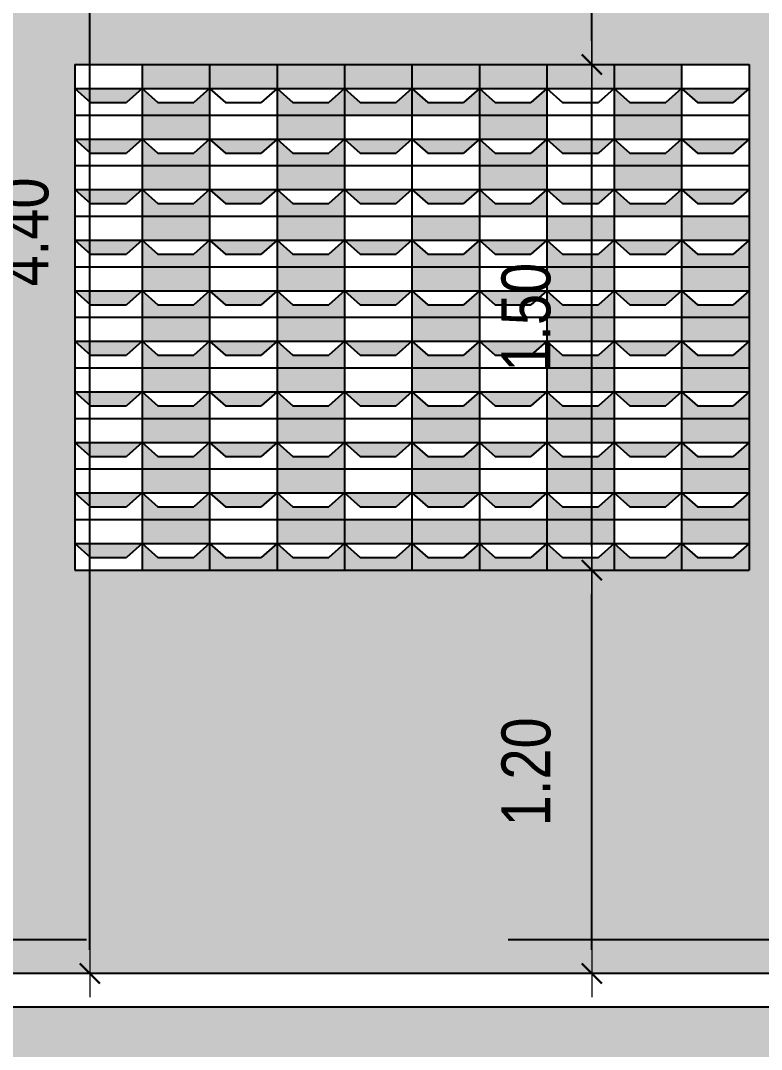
# Model space of a CAD drawing. Header units: millimetres. Extents: x 1170 to 1315, y 90 to 135.
# Drawn here: x 1211.021 to 1213.218, y 94.98 to 98.032 of the extents above; entities that cross this region are included whole.
import ezdxf

# ---------------------------------------------------------------- set-up
doc = ezdxf.new("R2010")
doc.units = ezdxf.units.MM
doc.header["$LTSCALE"] = 20
doc.header["$MEASUREMENT"] = 0
doc.linetypes.add('HIDDEN2', pattern=[0.1875, 0.125, -0.0625])
doc.layers.get('0').update_dxf_attribs({"linetype": 'CONTINUOUS'})
doc.layers.get('DEFPOINTS').update_dxf_attribs({"linetype": 'CONTINUOUS'})
doc.layers.add('COTA', color=7, linetype='CONTINUOUS')
doc.layers.add('E-Pen-C', color=4, linetype='CONTINUOUS', lineweight=15)
doc.layers.add('E-Pen-G', color=3, linetype='CONTINUOUS', lineweight=30)
doc.styles.add('F2', font='ARIALN.TTF')
doc.dimstyles.new('DIMENSION-1', dxfattribs={"dimtxt": 0.145, "dimasz": 0.07, "dimexe": 1, "dimexo": 0, "dimgap": 0.12, "dimtad": 1, "dimzin": 7, "dimdsep": 46, "dimtxsty": 'F2', "dimblk1": 'TRACO', "dimblk2": 'TRACO', "dimsah": 1, "dimcen": 1, "dimse1": 1, "dimse2": 1, "dimclrd": 4, "dimclre": 256, "dimclrt": 4, "dimadec": 8, "dimazin": 0, "dimtfac": 1, "dimtix": 1, "dimtmove": 2, "dimatfit": 3, "dimldrblk": 'TRACO', "dimfxl": 1, "dimtolj": 1, "dimtzin": 0, "dimarcsym": 0})

# ---------------------------------------------------------------- blocks, each defined once
blk = doc.blocks.new('TRACO')
at = {"layer": 'E-Pen-C'}
for p, q in [((0, 1), (0, -1)), ((-1, 0), (1, 0))]:
    blk.add_line(p, q, dxfattribs=at)
at = {"layer": 'E-Pen-G'}
blk.add_line((-0.424, -0.424), (0.424, 0.424), dxfattribs=at)
blk = doc.blocks.new('*D733')
at = {"layer": 'COTA', "color": 4, "linetype": 'Continuous', "lineweight": -2}
blk.add_line((1211.2258, 95.2747), (1211.2258, 99.5347), dxfattribs=at)
at = {"layer": 'DEFPOINTS', "color": 0, "linetype": 'Continuous'}
for p in [(1208.9674, 99.6047), (1211.2258, 99.6047), (1208.9674, 95.2047)]:
    blk.add_point(p, dxfattribs=at)
at = {"layer": 'COTA', "color": 4, "linetype": 'Continuous', "lineweight": -2, "xscale": 0.07, "yscale": 0.07, "zscale": 0.07}
for p, rotation in [((1211.2258, 99.6047), 90), ((1211.2258, 95.2047), 270)]:
    blk.add_blockref('TRACO', p, dxfattribs=dict(at, rotation=rotation))
at = {"layer": 'COTA', "color": 4, "linetype": 'Continuous', "insert": (1211.0318, 97.4047), "char_height": 0.145, "attachment_point": 5, "rotation": 90, "style": 'F2'}
blk.add_mtext('\\A1;4.40', dxfattribs=at)
blk = doc.blocks.new('*D744')
at = {"layer": 'COTA', "color": 4, "linetype": 'Continuous', "lineweight": -2}
blk.add_line((1212.7149, 95.2747), (1212.7149, 96.3315), dxfattribs=at)
at = {"layer": 'DEFPOINTS', "color": 0, "linetype": 'Continuous'}
for p in [(1212.4316, 96.4015), (1212.7149, 96.4015), (1212.5514, 95.2047)]:
    blk.add_point(p, dxfattribs=at)
at = {"layer": 'COTA', "color": 4, "linetype": 'Continuous', "lineweight": -2, "xscale": 0.07, "yscale": 0.07, "zscale": 0.07}
for p, rotation in [((1212.7149, 96.4015), 90), ((1212.7149, 95.2047), 270)]:
    blk.add_blockref('TRACO', p, dxfattribs=dict(at, rotation=rotation))
at = {"layer": 'COTA', "color": 4, "linetype": 'Continuous', "insert": (1212.5208, 95.8031), "char_height": 0.145, "attachment_point": 5, "rotation": 90, "style": 'F2'}
blk.add_mtext('\\A1;1.20', dxfattribs=at)
blk = doc.blocks.new('*D745')
at = {"layer": 'COTA', "color": 4, "linetype": 'Continuous', "lineweight": -2}
blk.add_line((1212.7149, 96.4715), (1212.7149, 97.8315), dxfattribs=at)
at = {"layer": 'DEFPOINTS', "color": 0, "linetype": 'Continuous'}
for p in [(1212.4316, 97.9015), (1212.7149, 97.9015), (1212.4316, 96.4015)]:
    blk.add_point(p, dxfattribs=at)
at = {"layer": 'COTA', "color": 4, "linetype": 'Continuous', "lineweight": -2, "xscale": 0.07, "yscale": 0.07, "zscale": 0.07}
for p, rotation in [((1212.7149, 97.9015), 90), ((1212.7149, 96.4015), 270)]:
    blk.add_blockref('TRACO', p, dxfattribs=dict(at, rotation=rotation))
at = {"layer": 'COTA', "color": 4, "linetype": 'Continuous', "insert": (1212.5208, 97.1515), "char_height": 0.145, "attachment_point": 5, "rotation": 90, "style": 'F2'}
blk.add_mtext('\\A1;1.50', dxfattribs=at)
blk = doc.blocks.new('*D746')
at = {"layer": 'COTA', "color": 4, "linetype": 'Continuous', "lineweight": -2}
blk.add_line((1212.7149, 97.9715), (1212.7149, 99.4347), dxfattribs=at)
at = {"layer": 'DEFPOINTS', "color": 0, "linetype": 'Continuous'}
for p in [(1212.4316, 99.5047), (1212.7149, 99.5047), (1212.4316, 97.9015)]:
    blk.add_point(p, dxfattribs=at)
at = {"layer": 'COTA', "color": 4, "linetype": 'Continuous', "lineweight": -2, "xscale": 0.07, "yscale": 0.07, "zscale": 0.07}
for p, rotation in [((1212.7149, 99.5047), 90), ((1212.7149, 97.9015), 270)]:
    blk.add_blockref('TRACO', p, dxfattribs=dict(at, rotation=rotation))
at = {"layer": 'COTA', "color": 4, "linetype": 'Continuous', "insert": (1212.5208, 98.7031), "char_height": 0.145, "attachment_point": 5, "rotation": 90, "style": 'F2'}
blk.add_mtext('\\A1;1.60', dxfattribs=at)

msp = doc.modelspace()

# ---------------------------------------------------------------- hatches: boundary and pattern name
h = msp.add_hatch()
h.set_pattern_fill('DOTS', color=8, style=0)
h.paths.add_polyline_path([(1218.7166, 99.5047), (1208.9674, 99.5047), (1208.9674, 98.4047), (1218.7166, 98.4047)])
h.paths.add_polyline_path([(1218.7166, 98.4047), (1208.9674, 98.4047), (1208.9674, 98.3047), (1218.7166, 98.3047)])
h.paths.add_polyline_path([(1218.7166, 98.3047), (1208.9674, 98.3047), (1208.9674, 95.2047), (1213.7908, 95.2047), (1213.7146, 95.3571), (1213.867, 95.3571), (1213.7908, 95.2047), (1215.0488, 95.2047), (1215.0488, 97.5047), (1216.2488, 97.5047), (1217.2488, 97.5047), (1217.2488, 95.2047), (1218.7166, 95.2047)])
h.paths.add_polyline_path([(1213.1816, 97.9015), (1213.1816, 97.7515), (1213.1816, 97.6015), (1213.1816, 97.4515), (1213.1816, 97.3015), (1213.1816, 97.1515), (1213.1816, 97.0015), (1213.1816, 96.8515), (1213.1816, 96.7015), (1213.1816, 96.5515), (1213.1816, 96.4015), (1211.1816, 96.4015), (1211.1816, 97.9015)], flags=16)
h.paths.add_polyline_path([(1212.9816, 97.9015), (1212.9816, 97.8303), (1213.1816, 97.8303), (1213.1347, 97.7888), (1213.0284, 97.7888), (1212.9816, 97.8303), (1212.9816, 97.7515), (1212.9816, 97.6803), (1213.1816, 97.6803), (1213.1347, 97.6388), (1213.0284, 97.6388), (1212.9816, 97.6803), (1212.9816, 97.6015), (1212.9816, 97.5303), (1213.1816, 97.5303), (1213.1347, 97.4888), (1213.0284, 97.4888), (1212.9816, 97.5303), (1212.9816, 97.4515), (1213.1816, 97.4515), (1213.1816, 96.4015), (1211.3816, 96.4015), (1211.3816, 96.4803), (1211.3347, 96.4388), (1211.2284, 96.4388), (1211.1816, 96.4803), (1211.3816, 96.4803), (1211.3816, 96.5515), (1211.3816, 96.6303), (1211.3347, 96.5888), (1211.2284, 96.5888), (1211.1816, 96.6303), (1211.3816, 96.6303), (1211.3816, 96.7015), (1211.3816, 96.7803), (1211.3347, 96.7388), (1211.2284, 96.7388), (1211.1816, 96.7803), (1211.3816, 96.7803), (1211.3816, 96.8515), (1211.3816, 96.9303), (1211.3347, 96.8888), (1211.2284, 96.8888), (1211.1816, 96.9303), (1211.3816, 96.9303), (1211.3816, 97.0015), (1211.3816, 97.0803), (1211.3347, 97.0388), (1211.2284, 97.0388), (1211.1816, 97.0803), (1211.3816, 97.0803), (1211.3816, 97.1515), (1211.3816, 97.2303), (1211.3347, 97.1888), (1211.2284, 97.1888), (1211.1816, 97.2303), (1211.3816, 97.2303), (1211.3816, 97.3015), (1211.3816, 97.3803), (1211.3347, 97.3388), (1211.2284, 97.3388), (1211.1816, 97.3803), (1211.3816, 97.3803), (1211.3816, 97.4515), (1211.3816, 97.5303), (1211.3347, 97.4888), (1211.2284, 97.4888), (1211.1816, 97.5303), (1211.3816, 97.5303), (1211.3816, 97.6015), (1211.3816, 97.6803), (1211.3347, 97.6388), (1211.2284, 97.6388), (1211.1816, 97.6803), (1211.3816, 97.6803), (1211.3816, 97.7515), (1211.3816, 97.8303), (1211.3347, 97.7888), (1211.2284, 97.7888), (1211.1816, 97.8303), (1211.3816, 97.8303), (1211.3816, 97.9015)], flags=16)
h.paths.add_polyline_path([(1212.7816, 97.7515), (1212.7816, 97.6803), (1212.9816, 97.6803), (1212.9347, 97.6388), (1212.8284, 97.6388), (1212.7816, 97.6803), (1212.7816, 97.6015), (1212.7816, 97.5303), (1212.9816, 97.5303), (1212.9347, 97.4888), (1212.8284, 97.4888), (1212.7816, 97.5303), (1212.7816, 97.4515), (1212.9816, 97.4515), (1212.9816, 97.3803), (1213.1816, 97.3803), (1213.1347, 97.3388), (1213.0284, 97.3388), (1212.9816, 97.3803), (1212.9816, 97.3015), (1212.9816, 97.2303), (1213.1816, 97.2303), (1213.1347, 97.1888), (1213.0284, 97.1888), (1212.9816, 97.2303), (1212.9816, 97.1515), (1212.9816, 97.0803), (1213.1816, 97.0803), (1213.1347, 97.0388), (1213.0284, 97.0388), (1212.9816, 97.0803), (1212.9816, 97.0015), (1212.9816, 96.9303), (1213.1816, 96.9303), (1213.1347, 96.8888), (1213.0284, 96.8888), (1212.9816, 96.9303), (1212.9816, 96.8515), (1212.9816, 96.7803), (1213.1816, 96.7803), (1213.1347, 96.7388), (1213.0284, 96.7388), (1212.9816, 96.7803), (1212.9816, 96.7015), (1212.9816, 96.6303), (1213.1816, 96.6303), (1213.1347, 96.5888), (1213.0284, 96.5888), (1212.9816, 96.6303), (1212.9816, 96.5515), (1212.9816, 96.4803), (1213.1816, 96.4803), (1213.1347, 96.4388), (1213.0284, 96.4388), (1212.9816, 96.4803), (1212.9347, 96.4388), (1212.8284, 96.4388), (1212.7816, 96.4803), (1212.7347, 96.4388), (1212.6284, 96.4388), (1212.5816, 96.4803), (1212.5347, 96.4388), (1212.4284, 96.4388), (1212.3816, 96.4803), (1212.3347, 96.4388), (1212.2284, 96.4388), (1212.1816, 96.4803), (1212.1347, 96.4388), (1212.0284, 96.4388), (1211.9816, 96.4803), (1211.9347, 96.4388), (1211.8284, 96.4388), (1211.7816, 96.4803), (1211.7347, 96.4388), (1211.6284, 96.4388), (1211.5816, 96.4803), (1211.5347, 96.4388), (1211.4284, 96.4388), (1211.3816, 96.4803), (1211.5816, 96.4803), (1211.5816, 96.5515), (1211.5816, 96.6303), (1211.5347, 96.5888), (1211.4284, 96.5888), (1211.3816, 96.6303), (1211.5816, 96.6303), (1211.5816, 96.7015), (1211.5816, 96.7803), (1211.5347, 96.7388), (1211.4284, 96.7388), (1211.3816, 96.7803), (1211.5816, 96.7803), (1211.5816, 96.8515), (1211.5816, 96.9303), (1211.5347, 96.8888), (1211.4284, 96.8888), (1211.3816, 96.9303), (1211.5816, 96.9303), (1211.5816, 97.0015), (1211.5816, 97.0803), (1211.5347, 97.0388), (1211.4284, 97.0388), (1211.3816, 97.0803), (1211.5816, 97.0803), (1211.5816, 97.1515), (1211.5816, 97.2303), (1211.5347, 97.1888), (1211.4284, 97.1888), (1211.3816, 97.2303), (1211.5816, 97.2303), (1211.5816, 97.3015), (1211.5816, 97.3803), (1211.5347, 97.3388), (1211.4284, 97.3388), (1211.3816, 97.3803), (1211.5816, 97.3803), (1211.5816, 97.4515), (1211.5816, 97.5303), (1211.5347, 97.4888), (1211.4284, 97.4888), (1211.3816, 97.5303), (1211.5816, 97.5303), (1211.5816, 97.6015), (1211.5816, 97.6803), (1211.5347, 97.6388), (1211.4284, 97.6388), (1211.3816, 97.6803), (1211.5816, 97.6803), (1211.5816, 97.7515), (1211.5816, 97.8303), (1211.5347, 97.7888), (1211.4284, 97.7888), (1211.3816, 97.8303), (1211.5816, 97.8303), (1211.7816, 97.8303), (1211.9816, 97.8303), (1212.1816, 97.8303), (1212.3816, 97.8303), (1212.5816, 97.8303), (1212.7816, 97.8303), (1212.9816, 97.8303), (1212.9347, 97.7888), (1212.8284, 97.7888), (1212.7816, 97.8303)], flags=0)
h.paths.add_polyline_path([(1212.5816, 97.7515), (1212.5816, 97.6803), (1212.7816, 97.6803), (1212.7347, 97.6388), (1212.6284, 97.6388), (1212.5816, 97.6803), (1212.5816, 97.6015), (1212.5816, 97.5303), (1212.7816, 97.5303), (1212.7347, 97.4888), (1212.6284, 97.4888), (1212.5816, 97.5303), (1212.5816, 97.4515), (1212.7816, 97.4515), (1212.7816, 97.3803), (1212.9816, 97.3803), (1212.9347, 97.3388), (1212.8284, 97.3388), (1212.7816, 97.3803), (1212.7816, 97.3015), (1212.7816, 97.2303), (1212.9816, 97.2303), (1212.9347, 97.1888), (1212.8284, 97.1888), (1212.7816, 97.2303), (1212.7816, 97.1515), (1212.7816, 97.0803), (1212.9816, 97.0803), (1212.9347, 97.0388), (1212.8284, 97.0388), (1212.7816, 97.0803), (1212.7816, 97.0015), (1212.7816, 96.9303), (1212.9816, 96.9303), (1212.9347, 96.8888), (1212.8284, 96.8888), (1212.7816, 96.9303), (1212.7816, 96.8515), (1212.7816, 96.7803), (1212.9816, 96.7803), (1212.9347, 96.7388), (1212.8284, 96.7388), (1212.7816, 96.7803), (1212.7816, 96.7015), (1212.7816, 96.6303), (1212.9816, 96.6303), (1212.9347, 96.5888), (1212.8284, 96.5888), (1212.7816, 96.6303), (1212.7816, 96.5515), (1212.7816, 96.4803), (1212.5816, 96.4803), (1212.3816, 96.4803), (1212.1816, 96.4803), (1211.9816, 96.4803), (1211.7816, 96.4803), (1211.7816, 96.5515), (1211.7816, 96.6303), (1211.7347, 96.5888), (1211.6284, 96.5888), (1211.5816, 96.6303), (1211.7816, 96.6303), (1211.7816, 96.7015), (1211.7816, 96.7803), (1211.7347, 96.7388), (1211.6284, 96.7388), (1211.5816, 96.7803), (1211.7816, 96.7803), (1211.7816, 96.8515), (1211.7816, 96.9303), (1211.7347, 96.8888), (1211.6284, 96.8888), (1211.5816, 96.9303), (1211.7816, 96.9303), (1211.7816, 97.0015), (1211.7816, 97.0803), (1211.7347, 97.0388), (1211.6284, 97.0388), (1211.5816, 97.0803), (1211.7816, 97.0803), (1211.7816, 97.1515), (1211.7816, 97.2303), (1211.7347, 97.1888), (1211.6284, 97.1888), (1211.5816, 97.2303), (1211.7816, 97.2303), (1211.7816, 97.3015), (1211.7816, 97.3803), (1211.7347, 97.3388), (1211.6284, 97.3388), (1211.5816, 97.3803), (1211.7816, 97.3803), (1211.7816, 97.4515), (1211.7816, 97.5303), (1211.7347, 97.4888), (1211.6284, 97.4888), (1211.5816, 97.5303), (1211.7816, 97.5303), (1211.7816, 97.6015), (1211.7816, 97.6803), (1211.7347, 97.6388), (1211.6284, 97.6388), (1211.5816, 97.6803), (1211.7816, 97.6803), (1211.7816, 97.7515), (1211.7816, 97.8303), (1211.8284, 97.7888), (1211.9347, 97.7888), (1211.9816, 97.8303), (1212.0284, 97.7888), (1212.1347, 97.7888), (1212.1816, 97.8303), (1212.2284, 97.7888), (1212.3347, 97.7888), (1212.3816, 97.8303), (1212.4284, 97.7888), (1212.5347, 97.7888), (1212.5816, 97.8303)], flags=0)
h.paths.add_polyline_path([(1212.3816, 97.7515), (1212.3816, 97.6803), (1212.5816, 97.6803), (1212.5347, 97.6388), (1212.4284, 97.6388), (1212.3816, 97.6803), (1212.3816, 97.6015), (1212.3816, 97.5303), (1212.5816, 97.5303), (1212.5347, 97.4888), (1212.4284, 97.4888), (1212.3816, 97.5303), (1212.3816, 97.4515), (1212.5816, 97.4515), (1212.5816, 97.3803), (1212.7816, 97.3803), (1212.7347, 97.3388), (1212.6284, 97.3388), (1212.5816, 97.3803), (1212.5816, 97.3015), (1212.5816, 97.2303), (1212.7816, 97.2303), (1212.7347, 97.1888), (1212.6284, 97.1888), (1212.5816, 97.2303), (1212.5816, 97.1515), (1212.5816, 97.0803), (1212.7816, 97.0803), (1212.7347, 97.0388), (1212.6284, 97.0388), (1212.5816, 97.0803), (1212.5816, 97.0015), (1212.5816, 96.9303), (1212.7816, 96.9303), (1212.7347, 96.8888), (1212.6284, 96.8888), (1212.5816, 96.9303), (1212.5816, 96.8515), (1212.5816, 96.7803), (1212.7816, 96.7803), (1212.7347, 96.7388), (1212.6284, 96.7388), (1212.5816, 96.7803), (1212.5816, 96.7015), (1212.5816, 96.6303), (1212.7816, 96.6303), (1212.7347, 96.5888), (1212.6284, 96.5888), (1212.5816, 96.6303), (1212.5816, 96.5515), (1212.3816, 96.5515), (1212.1816, 96.5515), (1211.9816, 96.5515), (1211.9816, 96.6303), (1211.9347, 96.5888), (1211.8284, 96.5888), (1211.7816, 96.6303), (1211.9816, 96.6303), (1211.9816, 96.7015), (1211.9816, 96.7803), (1211.9347, 96.7388), (1211.8284, 96.7388), (1211.7816, 96.7803), (1211.9816, 96.7803), (1211.9816, 96.8515), (1211.9816, 96.9303), (1211.9347, 96.8888), (1211.8284, 96.8888), (1211.7816, 96.9303), (1211.9816, 96.9303), (1211.9816, 97.0015), (1211.9816, 97.0803), (1211.9347, 97.0388), (1211.8284, 97.0388), (1211.7816, 97.0803), (1211.9816, 97.0803), (1211.9816, 97.1515), (1211.9816, 97.2303), (1211.9347, 97.1888), (1211.8284, 97.1888), (1211.7816, 97.2303), (1211.9816, 97.2303), (1211.9816, 97.3015), (1211.9816, 97.3803), (1211.9347, 97.3388), (1211.8284, 97.3388), (1211.7816, 97.3803), (1211.9816, 97.3803), (1211.9816, 97.4515), (1211.9816, 97.5303), (1211.9347, 97.4888), (1211.8284, 97.4888), (1211.7816, 97.5303), (1211.9816, 97.5303), (1211.9816, 97.6015), (1211.9816, 97.6803), (1211.9347, 97.6388), (1211.8284, 97.6388), (1211.7816, 97.6803), (1211.9816, 97.6803), (1211.9816, 97.7515), (1212.1816, 97.7515)], flags=0)
h.paths.add_polyline_path([(1212.1816, 97.6015), (1212.1816, 97.5303), (1212.3816, 97.5303), (1212.3347, 97.4888), (1212.2284, 97.4888), (1212.1816, 97.5303), (1212.1816, 97.4515), (1212.3816, 97.4515), (1212.3816, 97.3803), (1212.5816, 97.3803), (1212.5347, 97.3388), (1212.4284, 97.3388), (1212.3816, 97.3803), (1212.3816, 97.3015), (1212.3816, 97.2303), (1212.5816, 97.2303), (1212.5347, 97.1888), (1212.4284, 97.1888), (1212.3816, 97.2303), (1212.3816, 97.1515), (1212.3816, 97.0803), (1212.5816, 97.0803), (1212.5347, 97.0388), (1212.4284, 97.0388), (1212.3816, 97.0803), (1212.3816, 97.0015), (1212.3816, 96.9303), (1212.5816, 96.9303), (1212.5347, 96.8888), (1212.4284, 96.8888), (1212.3816, 96.9303), (1212.3816, 96.8515), (1212.3816, 96.7803), (1212.5816, 96.7803), (1212.5347, 96.7388), (1212.4284, 96.7388), (1212.3816, 96.7803), (1212.3816, 96.7015), (1212.3816, 96.6303), (1212.5816, 96.6303), (1212.5347, 96.5888), (1212.4284, 96.5888), (1212.3816, 96.6303), (1212.3347, 96.5888), (1212.2284, 96.5888), (1212.1816, 96.6303), (1212.1347, 96.5888), (1212.0284, 96.5888), (1211.9816, 96.6303), (1212.1816, 96.6303), (1212.1816, 96.7015), (1212.1816, 96.7803), (1212.1347, 96.7388), (1212.0284, 96.7388), (1211.9816, 96.7803), (1212.1816, 96.7803), (1212.1816, 96.8515), (1212.1816, 96.9303), (1212.1347, 96.8888), (1212.0284, 96.8888), (1211.9816, 96.9303), (1212.1816, 96.9303), (1212.1816, 97.0015), (1212.1816, 97.0803), (1212.1347, 97.0388), (1212.0284, 97.0388), (1211.9816, 97.0803), (1212.1816, 97.0803), (1212.1816, 97.1515), (1212.1816, 97.2303), (1212.1347, 97.1888), (1212.0284, 97.1888), (1211.9816, 97.2303), (1212.1816, 97.2303), (1212.1816, 97.3015), (1212.1816, 97.3803), (1212.1347, 97.3388), (1212.0284, 97.3388), (1211.9816, 97.3803), (1212.1816, 97.3803), (1212.1816, 97.4515), (1212.1816, 97.5303), (1212.1347, 97.4888), (1212.0284, 97.4888), (1211.9816, 97.5303), (1212.1816, 97.5303), (1212.1816, 97.6015), (1212.1816, 97.6803), (1212.1347, 97.6388), (1212.0284, 97.6388), (1211.9816, 97.6803), (1212.1816, 97.6803), (1212.3816, 97.6803), (1212.3347, 97.6388), (1212.2284, 97.6388), (1212.1816, 97.6803)], flags=0)
h.paths.add_polyline_path([(1212.3816, 97.3803), (1212.3347, 97.3388), (1212.2284, 97.3388), (1212.1816, 97.3803)], flags=0)
h.paths.add_polyline_path([(1212.3816, 97.2303), (1212.3347, 97.1888), (1212.2284, 97.1888), (1212.1816, 97.2303)], flags=0)
h.paths.add_polyline_path([(1212.3816, 97.0803), (1212.3347, 97.0388), (1212.2284, 97.0388), (1212.1816, 97.0803)], flags=0)
h.paths.add_polyline_path([(1212.3816, 96.9303), (1212.3347, 96.8888), (1212.2284, 96.8888), (1212.1816, 96.9303)], flags=0)
h.paths.add_polyline_path([(1212.3816, 96.7803), (1212.3347, 96.7388), (1212.2284, 96.7388), (1212.1816, 96.7803)], flags=0)
h.paths.add_polyline_path([(1210.7461, 99.3995), (1210.7461, 99.7029), (1210.4443, 99.7029), (1210.4443, 99.3995)], flags=9)
h.paths.add_polyline_path([(1212.671, 98.5004), (1212.671, 98.8963), (1212.3691, 98.8963), (1212.3691, 98.5004)], flags=24)
h.paths.add_polyline_path([(1212.671, 99.3995), (1212.671, 99.7029), (1212.3691, 99.7029), (1212.3691, 99.3995)], flags=9)
h.paths.add_polyline_path([(1210.7461, 94.9994), (1210.7461, 95.3029), (1210.4443, 95.3029), (1210.4443, 94.9994)], flags=9)
h.paths.add_polyline_path([(1210.7461, 97.16), (1210.7461, 97.5558), (1210.4443, 97.5558), (1210.4443, 97.16)], flags=24)
h.paths.add_polyline_path([(1211.1819, 97.21), (1211.1819, 97.6058), (1210.88, 97.6058), (1210.88, 97.21)], flags=24)
h.paths.add_polyline_path([(1213.9887, 95.5441), (1214.4787, 95.5441), (1214.4787, 95.7965), (1213.9887, 95.7965)], flags=24)
h.paths.add_polyline_path([(1213.9248, 95.2224), (1214.7131, 95.2224), (1214.7131, 95.4767), (1213.9248, 95.4767)], flags=24)
h.paths.add_polyline_path([(1214.9529, 96.1586), (1214.9529, 96.5544), (1214.6511, 96.5544), (1214.6511, 96.1586)], flags=24)
h.paths.add_polyline_path([(1212.671, 95.6004), (1212.671, 95.9962), (1212.3691, 95.9962), (1212.3691, 95.6004)], flags=24)
h.paths.add_polyline_path([(1212.671, 96.9488), (1212.671, 97.3447), (1212.3691, 97.3447), (1212.3691, 96.9488)], flags=8)
at = {"layer": 'COTA', "linetype": 'Continuous'}
h = msp.add_hatch(dxfattribs=at)
h.set_pattern_fill('ANSI38', color=8, scale=0.4, style=0)
h.set_pattern_definition([(45, (0, -39.34948), (-0.035355339, 0.035355339), []), (135, (0, -39.34948), (-0.1060660172, 0.035355339), [0.125, -0.075])])
h.paths.add_polyline_path([(1226.4666, 94.9547), (1223.9666, 94.9547), (1223.9666, 95.0047), (1218.9666, 95.0047), (1218.9666, 95.1047), (1196.0679, 95.1047), (1196.0679, 95.0047), (1195.4679, 95.0047), (1195.384, 95.0047), (1190.496, 95.0047), (1190.494, 94.9547), (1187.0104, 94.9547), (1187.0104, 94.8047), (1178.0762, 94.8047), (1178.0762, 94.4047), (1227.593, 94.4047), (1227.593, 94.8047), (1226.4666, 94.8047)])

# ---------------------------------------------------------------- linework, layer by layer
at = {"layer": 'COTA', "color": 8, "linetype": 'Continuous'}
for p, q in [((1211.1816, 97.9015), (1211.1816, 96.4015)), ((1211.1816, 97.9015), (1213.1816, 97.9015)), ((1211.1816, 97.9015), (1213.1816, 97.9015)), ((1211.3816, 97.9015), (1211.3816, 97.7515)), ((1211.5816, 97.9015), (1211.5816, 97.7515)), ((1211.7816, 97.9015), (1211.7816, 97.7515)), ((1211.9816, 97.9015), (1211.9816, 97.7515)), ((1212.1816, 97.9015), (1212.1816, 97.7515)), ((1212.3816, 97.9015), (1212.3816, 97.7515)), ((1212.5816, 97.9015), (1212.5816, 97.7515)), ((1212.7816, 97.9015), (1212.7816, 97.7515)), ((1212.9816, 97.9015), (1212.9816, 97.7515)), ((1213.1816, 97.9015), (1213.1816, 97.7515)), ((1211.1816, 97.8303), (1211.2284, 97.7888)), ((1211.1816, 97.8303), (1211.3816, 97.8303)), ((1211.3816, 97.8303), (1211.3347, 97.7888)), ((1211.3816, 97.8303), (1211.4284, 97.7888)), ((1211.3816, 97.8303), (1211.5816, 97.8303)), ((1211.5816, 97.8303), (1211.5347, 97.7888)), ((1211.5816, 97.8303), (1211.6284, 97.7888)), ((1211.5816, 97.8303), (1211.7816, 97.8303)), ((1211.7816, 97.8303), (1211.7347, 97.7888)), ((1211.7816, 97.8303), (1211.8284, 97.7888)), ((1211.7816, 97.8303), (1211.9816, 97.8303)), ((1211.9816, 97.8303), (1211.9347, 97.7888)), ((1211.9816, 97.8303), (1212.0284, 97.7888)), ((1211.9816, 97.8303), (1212.1816, 97.8303)), ((1212.1816, 97.8303), (1212.1347, 97.7888)), ((1212.1816, 97.8303), (1212.2284, 97.7888)), ((1212.1816, 97.8303), (1212.3816, 97.8303)), ((1212.3816, 97.8303), (1212.3347, 97.7888)), ((1212.3816, 97.8303), (1212.4284, 97.7888)), ((1212.3816, 97.8303), (1212.5816, 97.8303)), ((1212.5816, 97.8303), (1212.5347, 97.7888)), ((1212.5816, 97.8303), (1212.6284, 97.7888)), ((1212.5816, 97.8303), (1212.7816, 97.8303)), ((1212.7816, 97.8303), (1212.7347, 97.7888)), ((1212.7816, 97.8303), (1212.8284, 97.7888)), ((1212.7816, 97.8303), (1212.9816, 97.8303)), ((1212.9816, 97.8303), (1212.9347, 97.7888)), ((1212.9816, 97.8303), (1213.0284, 97.7888)), ((1212.9816, 97.8303), (1213.1816, 97.8303)), ((1213.1816, 97.8303), (1213.1347, 97.7888)), ((1211.2284, 97.7888), (1211.3347, 97.7888)), ((1211.4284, 97.7888), (1211.5347, 97.7888)), ((1211.6284, 97.7888), (1211.7347, 97.7888)), ((1211.8284, 97.7888), (1211.9347, 97.7888)), ((1212.0284, 97.7888), (1212.1347, 97.7888)), ((1212.2284, 97.7888), (1212.3347, 97.7888)), ((1212.4284, 97.7888), (1212.5347, 97.7888)), ((1212.6284, 97.7888), (1212.7347, 97.7888)), ((1212.8284, 97.7888), (1212.9347, 97.7888)), ((1213.0284, 97.7888), (1213.1347, 97.7888)), ((1211.1816, 97.7515), (1211.3816, 97.7515)), ((1211.3816, 97.7515), (1211.3816, 97.6015)), ((1211.3816, 97.7515), (1211.5816, 97.7515)), ((1211.5816, 97.7515), (1211.5816, 97.6015)), ((1211.5816, 97.7515), (1211.7816, 97.7515)), ((1211.7816, 97.7515), (1211.7816, 97.6015)), ((1211.7816, 97.7515), (1211.9816, 97.7515)), ((1211.9816, 97.7515), (1211.9816, 97.6015)), ((1211.9816, 97.7515), (1212.1816, 97.7515)), ((1212.1816, 97.7515), (1212.1816, 97.6015)), ((1212.1816, 97.7515), (1212.3816, 97.7515)), ((1212.3816, 97.7515), (1212.3816, 97.6015)), ((1212.3816, 97.7515), (1212.5816, 97.7515)), ((1212.5816, 97.7515), (1212.5816, 97.6015)), ((1212.5816, 97.7515), (1212.7816, 97.7515)), ((1212.7816, 97.7515), (1212.7816, 97.6015)), ((1212.7816, 97.7515), (1212.9816, 97.7515)), ((1212.9816, 97.7515), (1212.9816, 97.6015)), ((1212.9816, 97.7515), (1213.1816, 97.7515)), ((1213.1816, 97.7515), (1213.1816, 97.6015)), ((1211.1816, 97.6803), (1211.2284, 97.6388)), ((1211.1816, 97.6803), (1211.3816, 97.6803)), ((1211.3816, 97.6803), (1211.3347, 97.6388)), ((1211.3816, 97.6803), (1211.4284, 97.6388)), ((1211.3816, 97.6803), (1211.5816, 97.6803)), ((1211.5816, 97.6803), (1211.5347, 97.6388)), ((1211.5816, 97.6803), (1211.6284, 97.6388)), ((1211.5816, 97.6803), (1211.7816, 97.6803)), ((1211.7816, 97.6803), (1211.7347, 97.6388)), ((1211.7816, 97.6803), (1211.8284, 97.6388)), ((1211.7816, 97.6803), (1211.9816, 97.6803)), ((1211.9816, 97.6803), (1211.9347, 97.6388)), ((1211.9816, 97.6803), (1212.0284, 97.6388)), ((1211.9816, 97.6803), (1212.1816, 97.6803)), ((1212.1816, 97.6803), (1212.1347, 97.6388)), ((1212.1816, 97.6803), (1212.2284, 97.6388)), ((1212.1816, 97.6803), (1212.3816, 97.6803)), ((1212.3816, 97.6803), (1212.3347, 97.6388)), ((1212.3816, 97.6803), (1212.4284, 97.6388)), ((1212.3816, 97.6803), (1212.5816, 97.6803)), ((1212.5816, 97.6803), (1212.5347, 97.6388)), ((1212.5816, 97.6803), (1212.6284, 97.6388)), ((1212.5816, 97.6803), (1212.7816, 97.6803)), ((1212.7816, 97.6803), (1212.7347, 97.6388)), ((1212.7816, 97.6803), (1212.8284, 97.6388)), ((1212.7816, 97.6803), (1212.9816, 97.6803)), ((1212.9816, 97.6803), (1212.9347, 97.6388)), ((1212.9816, 97.6803), (1213.0284, 97.6388)), ((1212.9816, 97.6803), (1213.1816, 97.6803)), ((1213.1816, 97.6803), (1213.1347, 97.6388)), ((1211.2284, 97.6388), (1211.3347, 97.6388)), ((1211.4284, 97.6388), (1211.5347, 97.6388)), ((1211.6284, 97.6388), (1211.7347, 97.6388)), ((1211.8284, 97.6388), (1211.9347, 97.6388)), ((1212.0284, 97.6388), (1212.1347, 97.6388)), ((1212.2284, 97.6388), (1212.3347, 97.6388)), ((1212.4284, 97.6388), (1212.5347, 97.6388)), ((1212.6284, 97.6388), (1212.7347, 97.6388)), ((1212.8284, 97.6388), (1212.9347, 97.6388)), ((1213.0284, 97.6388), (1213.1347, 97.6388)), ((1211.1816, 97.6015), (1211.3816, 97.6015)), ((1211.3816, 97.6015), (1211.3816, 97.4515)), ((1211.3816, 97.6015), (1211.5816, 97.6015)), ((1211.5816, 97.6015), (1211.5816, 97.4515)), ((1211.5816, 97.6015), (1211.7816, 97.6015)), ((1211.7816, 97.6015), (1211.7816, 97.4515)), ((1211.7816, 97.6015), (1211.9816, 97.6015)), ((1211.9816, 97.6015), (1211.9816, 97.4515)), ((1211.9816, 97.6015), (1212.1816, 97.6015)), ((1212.1816, 97.6015), (1212.1816, 97.4515)), ((1212.1816, 97.6015), (1212.3816, 97.6015)), ((1212.3816, 97.6015), (1212.3816, 97.4515)), ((1212.3816, 97.6015), (1212.5816, 97.6015)), ((1212.5816, 97.6015), (1212.5816, 97.4515)), ((1212.5816, 97.6015), (1212.7816, 97.6015)), ((1212.7816, 97.6015), (1212.7816, 97.4515)), ((1212.7816, 97.6015), (1212.9816, 97.6015)), ((1212.9816, 97.6015), (1212.9816, 97.4515)), ((1212.9816, 97.6015), (1213.1816, 97.6015)), ((1213.1816, 97.6015), (1213.1816, 97.4515)), ((1211.1816, 97.5303), (1211.2284, 97.4888)), ((1211.1816, 97.5303), (1211.3816, 97.5303)), ((1211.3816, 97.5303), (1211.3347, 97.4888)), ((1211.3816, 97.5303), (1211.4284, 97.4888)), ((1211.3816, 97.5303), (1211.5816, 97.5303)), ((1211.5816, 97.5303), (1211.5347, 97.4888)), ((1211.5816, 97.5303), (1211.6284, 97.4888)), ((1211.5816, 97.5303), (1211.7816, 97.5303)), ((1211.7816, 97.5303), (1211.7347, 97.4888)), ((1211.7816, 97.5303), (1211.8284, 97.4888)), ((1211.7816, 97.5303), (1211.9816, 97.5303)), ((1211.9816, 97.5303), (1211.9347, 97.4888)), ((1211.9816, 97.5303), (1212.0284, 97.4888)), ((1211.9816, 97.5303), (1212.1816, 97.5303)), ((1212.1816, 97.5303), (1212.1347, 97.4888)), ((1212.1816, 97.5303), (1212.2284, 97.4888)), ((1212.1816, 97.5303), (1212.3816, 97.5303)), ((1212.3816, 97.5303), (1212.3347, 97.4888)), ((1212.3816, 97.5303), (1212.4284, 97.4888)), ((1212.3816, 97.5303), (1212.5816, 97.5303)), ((1212.5816, 97.5303), (1212.5347, 97.4888)), ((1212.5816, 97.5303), (1212.6284, 97.4888)), ((1212.5816, 97.5303), (1212.7816, 97.5303)), ((1212.7816, 97.5303), (1212.7347, 97.4888)), ((1212.7816, 97.5303), (1212.8284, 97.4888)), ((1212.7816, 97.5303), (1212.9816, 97.5303)), ((1212.9816, 97.5303), (1212.9347, 97.4888)), ((1212.9816, 97.5303), (1213.0284, 97.4888)), ((1212.9816, 97.5303), (1213.1816, 97.5303)), ((1213.1816, 97.5303), (1213.1347, 97.4888)), ((1213.1816, 97.4967), (1213.1816, 96.4015)), ((1211.2284, 97.4888), (1211.3347, 97.4888)), ((1211.4284, 97.4888), (1211.5347, 97.4888)), ((1211.6284, 97.4888), (1211.7347, 97.4888)), ((1211.8284, 97.4888), (1211.9347, 97.4888)), ((1212.0284, 97.4888), (1212.1347, 97.4888)), ((1212.2284, 97.4888), (1212.3347, 97.4888)), ((1212.4284, 97.4888), (1212.5347, 97.4888)), ((1212.6284, 97.4888), (1212.7347, 97.4888)), ((1212.8284, 97.4888), (1212.9347, 97.4888)), ((1213.0284, 97.4888), (1213.1347, 97.4888)), ((1211.1816, 97.4515), (1211.3816, 97.4515)), ((1211.3816, 97.4515), (1211.3816, 97.3015)), ((1211.3816, 97.4515), (1211.5816, 97.4515)), ((1211.5816, 97.4515), (1211.5816, 97.3015)), ((1211.5816, 97.4515), (1211.7816, 97.4515)), ((1211.7816, 97.4515), (1211.7816, 97.3015)), ((1211.7816, 97.4515), (1211.9816, 97.4515)), ((1211.9816, 97.4515), (1211.9816, 97.3015)), ((1211.9816, 97.4515), (1212.1816, 97.4515)), ((1212.1816, 97.4515), (1212.1816, 97.3015)), ((1212.1816, 97.4515), (1212.3816, 97.4515)), ((1212.3816, 97.4515), (1212.3816, 97.3015)), ((1212.3816, 97.4515), (1212.5816, 97.4515)), ((1212.5816, 97.4515), (1212.5816, 97.3015)), ((1212.5816, 97.4515), (1212.7816, 97.4515)), ((1212.7816, 97.4515), (1212.7816, 97.3015)), ((1212.7816, 97.4515), (1212.9816, 97.4515)), ((1212.9816, 97.4515), (1212.9816, 97.3015)), ((1212.9816, 97.4515), (1213.1816, 97.4515)), ((1213.1816, 97.4515), (1213.1816, 97.3015)), ((1211.1816, 97.3803), (1211.2284, 97.3388)), ((1211.1816, 97.3803), (1211.3816, 97.3803)), ((1211.3816, 97.3803), (1211.3347, 97.3388)), ((1211.3816, 97.3803), (1211.4284, 97.3388)), ((1211.3816, 97.3803), (1211.5816, 97.3803)), ((1211.5816, 97.3803), (1211.5347, 97.3388)), ((1211.5816, 97.3803), (1211.6284, 97.3388)), ((1211.5816, 97.3803), (1211.7816, 97.3803)), ((1211.7816, 97.3803), (1211.7347, 97.3388)), ((1211.7816, 97.3803), (1211.8284, 97.3388)), ((1211.7816, 97.3803), (1211.9816, 97.3803)), ((1211.9816, 97.3803), (1211.9347, 97.3388)), ((1211.9816, 97.3803), (1212.0284, 97.3388)), ((1211.9816, 97.3803), (1212.1816, 97.3803)), ((1212.1816, 97.3803), (1212.1347, 97.3388)), ((1212.1816, 97.3803), (1212.2284, 97.3388)), ((1212.1816, 97.3803), (1212.3816, 97.3803)), ((1212.3816, 97.3803), (1212.3347, 97.3388)), ((1212.3816, 97.3803), (1212.4284, 97.3388)), ((1212.3816, 97.3803), (1212.5816, 97.3803)), ((1212.5816, 97.3803), (1212.5347, 97.3388)), ((1212.5816, 97.3803), (1212.6284, 97.3388)), ((1212.5816, 97.3803), (1212.7816, 97.3803)), ((1212.7816, 97.3803), (1212.7347, 97.3388)), ((1212.7816, 97.3803), (1212.8284, 97.3388)), ((1212.7816, 97.3803), (1212.9816, 97.3803)), ((1212.9816, 97.3803), (1212.9347, 97.3388)), ((1212.9816, 97.3803), (1213.0284, 97.3388)), ((1212.9816, 97.3803), (1213.1816, 97.3803)), ((1213.1816, 97.3803), (1213.1347, 97.3388)), ((1211.2284, 97.3388), (1211.3347, 97.3388)), ((1211.4284, 97.3388), (1211.5347, 97.3388)), ((1211.6284, 97.3388), (1211.7347, 97.3388)), ((1211.8284, 97.3388), (1211.9347, 97.3388)), ((1212.0284, 97.3388), (1212.1347, 97.3388)), ((1212.2284, 97.3388), (1212.3347, 97.3388)), ((1212.4284, 97.3388), (1212.5347, 97.3388)), ((1212.6284, 97.3388), (1212.7347, 97.3388)), ((1212.8284, 97.3388), (1212.9347, 97.3388)), ((1213.0284, 97.3388), (1213.1347, 97.3388)), ((1211.1816, 97.3015), (1211.3816, 97.3015)), ((1211.3816, 97.3015), (1211.3816, 97.1515)), ((1211.3816, 97.3015), (1211.5816, 97.3015)), ((1211.5816, 97.3015), (1211.5816, 97.1515)), ((1211.5816, 97.3015), (1211.7816, 97.3015)), ((1211.7816, 97.3015), (1211.7816, 97.1515)), ((1211.7816, 97.3015), (1211.9816, 97.3015)), ((1211.9816, 97.3015), (1211.9816, 97.1515)), ((1211.9816, 97.3015), (1212.1816, 97.3015)), ((1212.1816, 97.3015), (1212.1816, 97.1515)), ((1212.1816, 97.3015), (1212.3816, 97.3015)), ((1212.3816, 97.3015), (1212.3816, 97.1515)), ((1212.3816, 97.3015), (1212.5816, 97.3015)), ((1212.5816, 97.3015), (1212.5816, 97.1515)), ((1212.5816, 97.3015), (1212.7816, 97.3015)), ((1212.7816, 97.3015), (1212.7816, 97.1515)), ((1212.7816, 97.3015), (1212.9816, 97.3015)), ((1212.9816, 97.3015), (1212.9816, 97.1515)), ((1212.9816, 97.3015), (1213.1816, 97.3015)), ((1213.1816, 97.3015), (1213.1816, 97.1515)), ((1211.1816, 97.2303), (1211.2284, 97.1888)), ((1211.1816, 97.2303), (1211.3816, 97.2303)), ((1211.3816, 97.2303), (1211.3347, 97.1888)), ((1211.3816, 97.2303), (1211.4284, 97.1888)), ((1211.3816, 97.2303), (1211.5816, 97.2303)), ((1211.5816, 97.2303), (1211.5347, 97.1888)), ((1211.5816, 97.2303), (1211.6284, 97.1888)), ((1211.5816, 97.2303), (1211.7816, 97.2303)), ((1211.7816, 97.2303), (1211.7347, 97.1888)), ((1211.7816, 97.2303), (1211.8284, 97.1888)), ((1211.7816, 97.2303), (1211.9816, 97.2303)), ((1211.9816, 97.2303), (1211.9347, 97.1888)), ((1211.9816, 97.2303), (1212.0284, 97.1888)), ((1211.9816, 97.2303), (1212.1816, 97.2303)), ((1212.1816, 97.2303), (1212.1347, 97.1888)), ((1212.1816, 97.2303), (1212.2284, 97.1888)), ((1212.1816, 97.2303), (1212.3816, 97.2303)), ((1212.3816, 97.2303), (1212.3347, 97.1888)), ((1212.3816, 97.2303), (1212.4284, 97.1888)), ((1212.3816, 97.2303), (1212.5816, 97.2303)), ((1212.5816, 97.2303), (1212.5347, 97.1888)), ((1212.5816, 97.2303), (1212.6284, 97.1888)), ((1212.5816, 97.2303), (1212.7816, 97.2303)), ((1212.7816, 97.2303), (1212.7347, 97.1888)), ((1212.7816, 97.2303), (1212.8284, 97.1888)), ((1212.7816, 97.2303), (1212.9816, 97.2303)), ((1212.9816, 97.2303), (1212.9347, 97.1888)), ((1212.9816, 97.2303), (1213.0284, 97.1888)), ((1212.9816, 97.2303), (1213.1816, 97.2303)), ((1213.1816, 97.2303), (1213.1347, 97.1888)), ((1211.2284, 97.1888), (1211.3347, 97.1888)), ((1211.4284, 97.1888), (1211.5347, 97.1888)), ((1211.6284, 97.1888), (1211.7347, 97.1888)), ((1211.8284, 97.1888), (1211.9347, 97.1888)), ((1212.0284, 97.1888), (1212.1347, 97.1888)), ((1212.2284, 97.1888), (1212.3347, 97.1888)), ((1212.4284, 97.1888), (1212.5347, 97.1888)), ((1212.6284, 97.1888), (1212.7347, 97.1888)), ((1212.8284, 97.1888), (1212.9347, 97.1888)), ((1213.0284, 97.1888), (1213.1347, 97.1888)), ((1211.1816, 97.1515), (1211.3816, 97.1515)), ((1211.3816, 97.1515), (1211.3816, 97.0015)), ((1211.3816, 97.1515), (1211.5816, 97.1515)), ((1211.5816, 97.1515), (1211.5816, 97.0015)), ((1211.5816, 97.1515), (1211.7816, 97.1515)), ((1211.7816, 97.1515), (1211.7816, 97.0015)), ((1211.7816, 97.1515), (1211.9816, 97.1515)), ((1211.9816, 97.1515), (1211.9816, 97.0015)), ((1211.9816, 97.1515), (1212.1816, 97.1515)), ((1212.1816, 97.1515), (1212.1816, 97.0015)), ((1212.1816, 97.1515), (1212.3816, 97.1515)), ((1212.3816, 97.1515), (1212.3816, 97.0015)), ((1212.3816, 97.1515), (1212.5816, 97.1515)), ((1212.5816, 97.1515), (1212.5816, 97.0015)), ((1212.5816, 97.1515), (1212.7816, 97.1515)), ((1212.7816, 97.1515), (1212.7816, 97.0015)), ((1212.7816, 97.1515), (1212.9816, 97.1515)), ((1212.9816, 97.1515), (1212.9816, 97.0015)), ((1212.9816, 97.1515), (1213.1816, 97.1515)), ((1213.1816, 97.1515), (1213.1816, 97.0015)), ((1211.1816, 97.0803), (1211.2284, 97.0388)), ((1211.1816, 97.0803), (1211.3816, 97.0803)), ((1211.3816, 97.0803), (1211.3347, 97.0388)), ((1211.3816, 97.0803), (1211.4284, 97.0388)), ((1211.3816, 97.0803), (1211.5816, 97.0803)), ((1211.5816, 97.0803), (1211.5347, 97.0388)), ((1211.5816, 97.0803), (1211.6284, 97.0388)), ((1211.5816, 97.0803), (1211.7816, 97.0803)), ((1211.7816, 97.0803), (1211.7347, 97.0388)), ((1211.7816, 97.0803), (1211.8284, 97.0388)), ((1211.7816, 97.0803), (1211.9816, 97.0803)), ((1211.9816, 97.0803), (1211.9347, 97.0388)), ((1211.9816, 97.0803), (1212.0284, 97.0388)), ((1211.9816, 97.0803), (1212.1816, 97.0803)), ((1212.1816, 97.0803), (1212.1347, 97.0388)), ((1212.1816, 97.0803), (1212.2284, 97.0388)), ((1212.1816, 97.0803), (1212.3816, 97.0803)), ((1212.3816, 97.0803), (1212.3347, 97.0388)), ((1212.3816, 97.0803), (1212.4284, 97.0388)), ((1212.3816, 97.0803), (1212.5816, 97.0803)), ((1212.5816, 97.0803), (1212.5347, 97.0388)), ((1212.5816, 97.0803), (1212.6284, 97.0388)), ((1212.5816, 97.0803), (1212.7816, 97.0803)), ((1212.7816, 97.0803), (1212.7347, 97.0388)), ((1212.7816, 97.0803), (1212.8284, 97.0388)), ((1212.7816, 97.0803), (1212.9816, 97.0803)), ((1212.9816, 97.0803), (1212.9347, 97.0388)), ((1212.9816, 97.0803), (1213.0284, 97.0388)), ((1212.9816, 97.0803), (1213.1816, 97.0803)), ((1213.1816, 97.0803), (1213.1347, 97.0388)), ((1211.2284, 97.0388), (1211.3347, 97.0388)), ((1211.4284, 97.0388), (1211.5347, 97.0388)), ((1211.6284, 97.0388), (1211.7347, 97.0388)), ((1211.8284, 97.0388), (1211.9347, 97.0388)), ((1212.0284, 97.0388), (1212.1347, 97.0388)), ((1212.2284, 97.0388), (1212.3347, 97.0388)), ((1212.4284, 97.0388), (1212.5347, 97.0388)), ((1212.6284, 97.0388), (1212.7347, 97.0388)), ((1212.8284, 97.0388), (1212.9347, 97.0388)), ((1213.0284, 97.0388), (1213.1347, 97.0388)), ((1211.1816, 97.0015), (1211.3816, 97.0015)), ((1211.3816, 97.0015), (1211.3816, 96.8515)), ((1211.3816, 97.0015), (1211.5816, 97.0015)), ((1211.5816, 97.0015), (1211.5816, 96.8515)), ((1211.5816, 97.0015), (1211.7816, 97.0015)), ((1211.7816, 97.0015), (1211.7816, 96.8515)), ((1211.7816, 97.0015), (1211.9816, 97.0015)), ((1211.9816, 97.0015), (1211.9816, 96.8515)), ((1211.9816, 97.0015), (1212.1816, 97.0015)), ((1212.1816, 97.0015), (1212.1816, 96.8515)), ((1212.1816, 97.0015), (1212.3816, 97.0015)), ((1212.3816, 97.0015), (1212.3816, 96.8515)), ((1212.3816, 97.0015), (1212.5816, 97.0015)), ((1212.5816, 97.0015), (1212.5816, 96.8515)), ((1212.5816, 97.0015), (1212.7816, 97.0015)), ((1212.7816, 97.0015), (1212.7816, 96.8515)), ((1212.7816, 97.0015), (1212.9816, 97.0015)), ((1212.9816, 97.0015), (1212.9816, 96.8515)), ((1212.9816, 97.0015), (1213.1816, 97.0015)), ((1213.1816, 97.0015), (1213.1816, 96.8515)), ((1211.1816, 96.9303), (1211.2284, 96.8888)), ((1211.1816, 96.9303), (1211.3816, 96.9303)), ((1211.3816, 96.9303), (1211.3347, 96.8888)), ((1211.3816, 96.9303), (1211.4284, 96.8888)), ((1211.3816, 96.9303), (1211.5816, 96.9303)), ((1211.5816, 96.9303), (1211.5347, 96.8888)), ((1211.5816, 96.9303), (1211.6284, 96.8888)), ((1211.5816, 96.9303), (1211.7816, 96.9303)), ((1211.7816, 96.9303), (1211.7347, 96.8888)), ((1211.7816, 96.9303), (1211.8284, 96.8888)), ((1211.7816, 96.9303), (1211.9816, 96.9303)), ((1211.9816, 96.9303), (1211.9347, 96.8888)), ((1211.9816, 96.9303), (1212.0284, 96.8888)), ((1211.9816, 96.9303), (1212.1816, 96.9303)), ((1212.1816, 96.9303), (1212.1347, 96.8888)), ((1212.1816, 96.9303), (1212.2284, 96.8888)), ((1212.1816, 96.9303), (1212.3816, 96.9303)), ((1212.3816, 96.9303), (1212.3347, 96.8888)), ((1212.3816, 96.9303), (1212.4284, 96.8888)), ((1212.3816, 96.9303), (1212.5816, 96.9303)), ((1212.5816, 96.9303), (1212.5347, 96.8888)), ((1212.5816, 96.9303), (1212.6284, 96.8888)), ((1212.5816, 96.9303), (1212.7816, 96.9303)), ((1212.7816, 96.9303), (1212.7347, 96.8888)), ((1212.7816, 96.9303), (1212.8284, 96.8888)), ((1212.7816, 96.9303), (1212.9816, 96.9303)), ((1212.9816, 96.9303), (1212.9347, 96.8888)), ((1212.9816, 96.9303), (1213.0284, 96.8888)), ((1212.9816, 96.9303), (1213.1816, 96.9303)), ((1213.1816, 96.9303), (1213.1347, 96.8888)), ((1211.2284, 96.8888), (1211.3347, 96.8888)), ((1211.4284, 96.8888), (1211.5347, 96.8888)), ((1211.6284, 96.8888), (1211.7347, 96.8888)), ((1211.8284, 96.8888), (1211.9347, 96.8888)), ((1212.0284, 96.8888), (1212.1347, 96.8888)), ((1212.2284, 96.8888), (1212.3347, 96.8888)), ((1212.4284, 96.8888), (1212.5347, 96.8888)), ((1212.6284, 96.8888), (1212.7347, 96.8888)), ((1212.8284, 96.8888), (1212.9347, 96.8888)), ((1213.0284, 96.8888), (1213.1347, 96.8888)), ((1211.1816, 96.8515), (1211.3816, 96.8515)), ((1211.3816, 96.8515), (1211.3816, 96.7015)), ((1211.3816, 96.8515), (1211.5816, 96.8515)), ((1211.5816, 96.8515), (1211.5816, 96.7015)), ((1211.5816, 96.8515), (1211.7816, 96.8515)), ((1211.7816, 96.8515), (1211.7816, 96.7015)), ((1211.7816, 96.8515), (1211.9816, 96.8515)), ((1211.9816, 96.8515), (1211.9816, 96.7015)), ((1211.9816, 96.8515), (1212.1816, 96.8515)), ((1212.1816, 96.8515), (1212.1816, 96.7015)), ((1212.1816, 96.8515), (1212.3816, 96.8515)), ((1212.3816, 96.8515), (1212.3816, 96.7015)), ((1212.3816, 96.8515), (1212.5816, 96.8515)), ((1212.5816, 96.8515), (1212.5816, 96.7015)), ((1212.5816, 96.8515), (1212.7816, 96.8515)), ((1212.7816, 96.8515), (1212.7816, 96.7015)), ((1212.7816, 96.8515), (1212.9816, 96.8515)), ((1212.9816, 96.8515), (1212.9816, 96.7015)), ((1212.9816, 96.8515), (1213.1816, 96.8515)), ((1213.1816, 96.8515), (1213.1816, 96.7015)), ((1211.1816, 96.7803), (1211.2284, 96.7388)), ((1211.1816, 96.7803), (1211.3816, 96.7803)), ((1211.3816, 96.7803), (1211.3347, 96.7388)), ((1211.3816, 96.7803), (1211.4284, 96.7388)), ((1211.3816, 96.7803), (1211.5816, 96.7803)), ((1211.5816, 96.7803), (1211.5347, 96.7388)), ((1211.5816, 96.7803), (1211.6284, 96.7388)), ((1211.5816, 96.7803), (1211.7816, 96.7803)), ((1211.7816, 96.7803), (1211.7347, 96.7388)), ((1211.7816, 96.7803), (1211.8284, 96.7388)), ((1211.7816, 96.7803), (1211.9816, 96.7803)), ((1211.9816, 96.7803), (1211.9347, 96.7388)), ((1211.9816, 96.7803), (1212.0284, 96.7388)), ((1211.9816, 96.7803), (1212.1816, 96.7803)), ((1212.1816, 96.7803), (1212.1347, 96.7388)), ((1212.1816, 96.7803), (1212.2284, 96.7388)), ((1212.1816, 96.7803), (1212.3816, 96.7803)), ((1212.3816, 96.7803), (1212.3347, 96.7388)), ((1212.3816, 96.7803), (1212.4284, 96.7388)), ((1212.3816, 96.7803), (1212.5816, 96.7803)), ((1212.5816, 96.7803), (1212.5347, 96.7388)), ((1212.5816, 96.7803), (1212.6284, 96.7388)), ((1212.5816, 96.7803), (1212.7816, 96.7803)), ((1212.7816, 96.7803), (1212.7347, 96.7388)), ((1212.7816, 96.7803), (1212.8284, 96.7388)), ((1212.7816, 96.7803), (1212.9816, 96.7803)), ((1212.9816, 96.7803), (1212.9347, 96.7388)), ((1212.9816, 96.7803), (1213.0284, 96.7388)), ((1212.9816, 96.7803), (1213.1816, 96.7803)), ((1213.1816, 96.7803), (1213.1347, 96.7388)), ((1211.2284, 96.7388), (1211.3347, 96.7388)), ((1211.4284, 96.7388), (1211.5347, 96.7388)), ((1211.6284, 96.7388), (1211.7347, 96.7388)), ((1211.8284, 96.7388), (1211.9347, 96.7388)), ((1212.0284, 96.7388), (1212.1347, 96.7388)), ((1212.2284, 96.7388), (1212.3347, 96.7388)), ((1212.4284, 96.7388), (1212.5347, 96.7388)), ((1212.6284, 96.7388), (1212.7347, 96.7388)), ((1212.8284, 96.7388), (1212.9347, 96.7388)), ((1213.0284, 96.7388), (1213.1347, 96.7388)), ((1211.1816, 96.7015), (1211.3816, 96.7015)), ((1211.3816, 96.7015), (1211.3816, 96.5515)), ((1211.3816, 96.7015), (1211.5816, 96.7015)), ((1211.5816, 96.7015), (1211.5816, 96.5515)), ((1211.5816, 96.7015), (1211.7816, 96.7015)), ((1211.7816, 96.7015), (1211.7816, 96.5515)), ((1211.7816, 96.7015), (1211.9816, 96.7015)), ((1211.9816, 96.7015), (1211.9816, 96.5515)), ((1211.9816, 96.7015), (1212.1816, 96.7015)), ((1212.1816, 96.7015), (1212.1816, 96.5515)), ((1212.1816, 96.7015), (1212.3816, 96.7015)), ((1212.3816, 96.7015), (1212.3816, 96.5515)), ((1212.3816, 96.7015), (1212.5816, 96.7015)), ((1212.5816, 96.7015), (1212.5816, 96.5515)), ((1212.5816, 96.7015), (1212.7816, 96.7015)), ((1212.7816, 96.7015), (1212.7816, 96.5515)), ((1212.7816, 96.7015), (1212.9816, 96.7015)), ((1212.9816, 96.7015), (1212.9816, 96.5515)), ((1212.9816, 96.7015), (1213.1816, 96.7015)), ((1213.1816, 96.7015), (1213.1816, 96.5515)), ((1211.1816, 96.6303), (1211.2284, 96.5888)), ((1211.1816, 96.6303), (1211.3816, 96.6303)), ((1211.3816, 96.6303), (1211.3347, 96.5888)), ((1211.3816, 96.6303), (1211.4284, 96.5888)), ((1211.3816, 96.6303), (1211.5816, 96.6303)), ((1211.5816, 96.6303), (1211.5347, 96.5888)), ((1211.5816, 96.6303), (1211.6284, 96.5888)), ((1211.5816, 96.6303), (1211.7816, 96.6303)), ((1211.7816, 96.6303), (1211.7347, 96.5888)), ((1211.7816, 96.6303), (1211.8284, 96.5888)), ((1211.7816, 96.6303), (1211.9816, 96.6303)), ((1211.9816, 96.6303), (1211.9347, 96.5888)), ((1211.9816, 96.6303), (1212.0284, 96.5888)), ((1211.9816, 96.6303), (1212.1816, 96.6303)), ((1212.1816, 96.6303), (1212.1347, 96.5888)), ((1212.1816, 96.6303), (1212.2284, 96.5888)), ((1212.1816, 96.6303), (1212.3816, 96.6303)), ((1212.3816, 96.6303), (1212.3347, 96.5888)), ((1212.3816, 96.6303), (1212.4284, 96.5888)), ((1212.3816, 96.6303), (1212.5816, 96.6303)), ((1212.5816, 96.6303), (1212.5347, 96.5888)), ((1212.5816, 96.6303), (1212.6284, 96.5888)), ((1212.5816, 96.6303), (1212.7816, 96.6303)), ((1212.7816, 96.6303), (1212.7347, 96.5888)), ((1212.7816, 96.6303), (1212.8284, 96.5888)), ((1212.7816, 96.6303), (1212.9816, 96.6303)), ((1212.9816, 96.6303), (1212.9347, 96.5888)), ((1212.9816, 96.6303), (1213.0284, 96.5888)), ((1212.9816, 96.6303), (1213.1816, 96.6303)), ((1213.1816, 96.6303), (1213.1347, 96.5888)), ((1211.2284, 96.5888), (1211.3347, 96.5888)), ((1211.4284, 96.5888), (1211.5347, 96.5888)), ((1211.6284, 96.5888), (1211.7347, 96.5888)), ((1211.8284, 96.5888), (1211.9347, 96.5888)), ((1212.0284, 96.5888), (1212.1347, 96.5888)), ((1212.2284, 96.5888), (1212.3347, 96.5888)), ((1212.4284, 96.5888), (1212.5347, 96.5888)), ((1212.6284, 96.5888), (1212.7347, 96.5888)), ((1212.8284, 96.5888), (1212.9347, 96.5888)), ((1213.0284, 96.5888), (1213.1347, 96.5888)), ((1211.1816, 96.5515), (1211.3816, 96.5515)), ((1211.3816, 96.5515), (1211.3816, 96.4015)), ((1211.3816, 96.5515), (1211.5816, 96.5515)), ((1211.5816, 96.5515), (1211.5816, 96.4015)), ((1211.5816, 96.5515), (1211.7816, 96.5515)), ((1211.7816, 96.5515), (1211.7816, 96.4015)), ((1211.7816, 96.5515), (1211.9816, 96.5515)), ((1211.9816, 96.5515), (1211.9816, 96.4015)), ((1211.9816, 96.5515), (1212.1816, 96.5515)), ((1212.1816, 96.5515), (1212.1816, 96.4015)), ((1212.1816, 96.5515), (1212.3816, 96.5515)), ((1212.3816, 96.5515), (1212.3816, 96.4015)), ((1212.3816, 96.5515), (1212.5816, 96.5515)), ((1212.5816, 96.5515), (1212.5816, 96.4015)), ((1212.5816, 96.5515), (1212.7816, 96.5515)), ((1212.7816, 96.5515), (1212.7816, 96.4015)), ((1212.7816, 96.5515), (1212.9816, 96.5515)), ((1212.9816, 96.5515), (1212.9816, 96.4015)), ((1212.9816, 96.5515), (1213.1816, 96.5515)), ((1213.1816, 96.5515), (1213.1816, 96.4015)), ((1211.1816, 96.4803), (1211.2284, 96.4388)), ((1211.1816, 96.4803), (1211.3816, 96.4803)), ((1211.3816, 96.4803), (1211.3347, 96.4388)), ((1211.3816, 96.4803), (1211.4284, 96.4388)), ((1211.3816, 96.4803), (1211.5816, 96.4803)), ((1211.5816, 96.4803), (1211.5347, 96.4388)), ((1211.5816, 96.4803), (1211.6284, 96.4388)), ((1211.5816, 96.4803), (1211.7816, 96.4803)), ((1211.7816, 96.4803), (1211.7347, 96.4388)), ((1211.7816, 96.4803), (1211.8284, 96.4388)), ((1211.7816, 96.4803), (1211.9816, 96.4803)), ((1211.9816, 96.4803), (1211.9347, 96.4388)), ((1211.9816, 96.4803), (1212.0284, 96.4388)), ((1211.9816, 96.4803), (1212.1816, 96.4803)), ((1212.1816, 96.4803), (1212.1347, 96.4388)), ((1212.1816, 96.4803), (1212.2284, 96.4388)), ((1212.1816, 96.4803), (1212.3816, 96.4803)), ((1212.3816, 96.4803), (1212.3347, 96.4388)), ((1212.3816, 96.4803), (1212.4284, 96.4388)), ((1212.3816, 96.4803), (1212.5816, 96.4803)), ((1212.5816, 96.4803), (1212.5347, 96.4388)), ((1212.5816, 96.4803), (1212.6284, 96.4388)), ((1212.5816, 96.4803), (1212.7816, 96.4803)), ((1212.7816, 96.4803), (1212.7347, 96.4388)), ((1212.7816, 96.4803), (1212.8284, 96.4388)), ((1212.7816, 96.4803), (1212.9816, 96.4803)), ((1212.9816, 96.4803), (1212.9347, 96.4388)), ((1212.9816, 96.4803), (1213.0284, 96.4388)), ((1212.9816, 96.4803), (1213.1816, 96.4803)), ((1213.1816, 96.4803), (1213.1347, 96.4388)), ((1211.2284, 96.4388), (1211.3347, 96.4388)), ((1211.4284, 96.4388), (1211.5347, 96.4388)), ((1211.6284, 96.4388), (1211.7347, 96.4388)), ((1211.8284, 96.4388), (1211.9347, 96.4388)), ((1212.0284, 96.4388), (1212.1347, 96.4388)), ((1212.2284, 96.4388), (1212.3347, 96.4388)), ((1212.4284, 96.4388), (1212.5347, 96.4388)), ((1212.6284, 96.4388), (1212.7347, 96.4388)), ((1212.8284, 96.4388), (1212.9347, 96.4388)), ((1213.0284, 96.4388), (1213.1347, 96.4388)), ((1211.1816, 96.4015), (1213.1816, 96.4015)), ((1211.1816, 96.4015), (1213.1816, 96.4015))]:
    msp.add_line(p, q, dxfattribs=at)
at = {"layer": 'COTA', "color": 250, "linetype": 'HIDDEN2'}
msp.add_line((1218.7166, 95.3047), (1208.9674, 95.3047), dxfattribs=at)
at = {"layer": 'COTA', "color": 2, "linetype": 'Continuous'}
msp.add_line((1218.7166, 95.2047), (1207.9681, 95.2047), dxfattribs=at)
at = {"layer": 'COTA', "color": 1, "linetype": 'Continuous'}
msp.add_line((1218.9666, 95.1047), (1196.0679, 95.1047), dxfattribs=at)

# ---------------------------------------------------------------- dimensions: what is measured, and where the dimension line sits
at = {"layer": 'COTA', "color": 7, "linetype": 'Continuous'}
for base, p1, p2, picture, middle in [((1211.2258, 99.6047), (1208.9674, 95.2047), (1208.9674, 99.6047), '*D733', (1211.0318, 97.4047)), ((1212.7149, 99.5047), (1212.4316, 97.9015), (1212.4316, 99.5047), '*D746', (1212.5208, 98.7031)), ((1212.7149, 97.9015), (1212.4316, 96.4015), (1212.4316, 97.9015), '*D745', (1212.5208, 97.1515)), ((1212.7149, 96.4015), (1212.5514, 95.2047), (1212.4316, 96.4015), '*D744', (1212.5208, 95.8031))]:
    dim = msp.add_linear_dim(base=base, p1=p1, p2=p2, angle=90, dimstyle='DIMENSION-1', override={"dimadec": 0, "dimfxl": 0.15}, dxfattribs=at)
    dim.commit()
    dim.dimension.update_dxf_attribs({"geometry": picture, "text_midpoint": middle})

doc.saveas('drawing.dxf')
